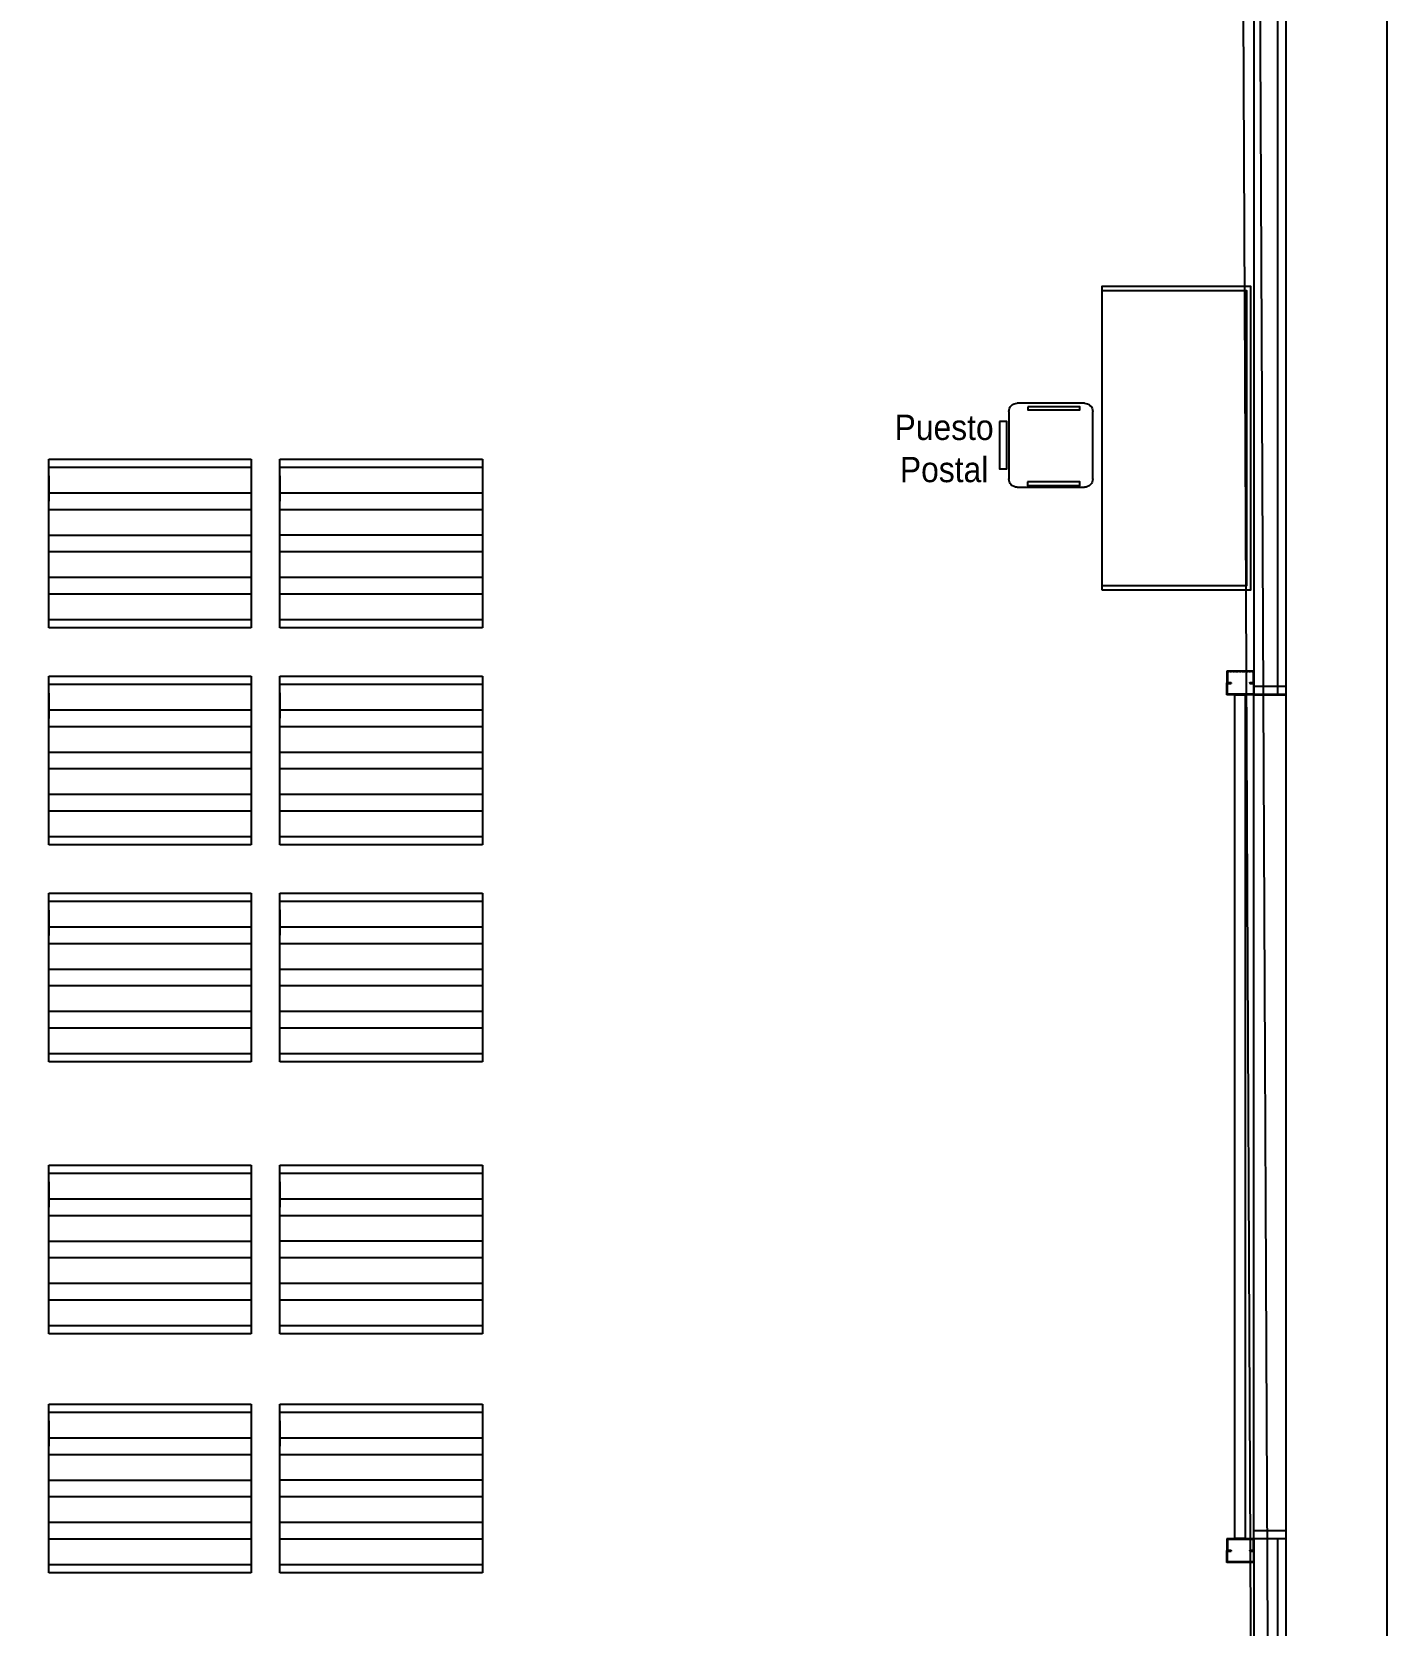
# Model space of a CAD drawing. Header units: millimetres. Extents: x 174.6 to 213.3, y 74.7 to 117.7.
# Drawn here: x 204.71 to 212.74, y 98.84 to 108.28 of the extents above; entities that cross this region are included whole.
import ezdxf

# ---------------------------------------------------------------- set-up
doc = ezdxf.new("R2010")
doc.units = ezdxf.units.MM
for name, color, linetype in [('CARPINTERIA', 4, 'Continuous'), ('Inst Bandejas portacables', 30, 'Continuous'), ('Mobiliario', 251, 'Continuous'), ('muebles', 9, 'Continuous'), ('Tabiques', 3, 'Continuous'), ('VISTA 01', 252, 'Continuous')]:
    doc.layers.add(name, color=color, linetype=linetype)
doc.styles.add('ARIAL', font='arial.ttf', dxfattribs={"width": 0.9})

# ---------------------------------------------------------------- blocks, each defined once
blk = doc.blocks.new('IRI-OCASA-Layout R 9$0$OCA_SILLA')
at = {"linetype": 'Continuous'}
for p, q in [((0.1049, 0.4983), (0.5023, 0.4983)), ((0.0549, 0.05), (0.0549, 0.4483)), ((0.5523, 0.4483), (0.5523, 0.05)), ((0.5023, 0), (0.1049, 0))]:
    blk.add_line(p, q, dxfattribs=at)
for points in [[(0.1654, 0.4663), (0.1654, 0.4876), (0.4749, 0.4876), (0.4749, 0.4663)], [(0, 0.1087), (0, 0.3889), (0.0427, 0.3889), (0.0427, 0.1087)], [(0.1681, 0.0207), (0.1681, 0.0394), (0.4749, 0.0394), (0.4749, 0.0207)]]:
    blk.add_lwpolyline(points, close=True, dxfattribs=at)
for centre, start, end in [((0.1049, 0.4483), 90, 180), ((0.5023, 0.4483), 0, 90), ((0.1049, 0.05), 180, 270), ((0.5023, 0.05), 270, 0)]:
    blk.add_arc(centre, 0.05, start, end, dxfattribs=at)
blk = doc.blocks.new('mesa_trabajo_1.80x.83')
blk.add_lwpolyline([(0, 0.88), (-1.8, 0.88), (-1.8, 0), (0, 0)], close=True)
blk.add_lwpolyline([(-1.775, 0.88), (-1.775, 0.025), (-0.025, 0.025), (-0.025, 0.88)])

msp = doc.modelspace()

# ---------------------------------------------------------------- linework, layer by layer
at = {"layer": 'CARPINTERIA', "linetype": 'Continuous'}
for p, q in [((211.788478, 104.488368), (211.793764, 104.493653)), ((211.788478, 104.490136), (211.791996, 104.493653)), ((211.788478, 104.491903), (211.790228, 104.493653)), ((211.788478, 104.493653), (211.788478, 104.423653)), ((211.948478, 104.493653), (211.788478, 104.493653)), ((211.788478, 104.4866), (211.791678, 104.4898)), ((211.788478, 104.484832), (211.791678, 104.488032)), ((211.788478, 104.483065), (211.791678, 104.486265)), ((211.788478, 104.481297), (211.791678, 104.484497)), ((211.788478, 104.479529), (211.791678, 104.482729)), ((211.788478, 104.477761), (211.791678, 104.480961)), ((211.788478, 104.475994), (211.791678, 104.479194)), ((211.788478, 104.474226), (211.791678, 104.477426)), ((211.788478, 104.472458), (211.791678, 104.475658)), ((211.788478, 104.47069), (211.791678, 104.47389)), ((211.788478, 104.468922), (211.791678, 104.472122)), ((211.788478, 104.467155), (211.791678, 104.470355)), ((211.788478, 104.465387), (211.791678, 104.468587)), ((211.788478, 104.463619), (211.791678, 104.466819)), ((211.788478, 104.461851), (211.791678, 104.465051)), ((211.788478, 104.460084), (211.791678, 104.463284)), ((211.788478, 104.458316), (211.791678, 104.461516)), ((211.788478, 104.456548), (211.791678, 104.459748)), ((211.788478, 104.45478), (211.791678, 104.45798)), ((211.788478, 104.453013), (211.791678, 104.456213)), ((211.788478, 104.451245), (211.791678, 104.454445)), ((211.788478, 104.449477), (211.791678, 104.452677)), ((211.788478, 104.447709), (211.791678, 104.450909)), ((211.788478, 104.445942), (211.791678, 104.449142)), ((211.788478, 104.444174), (211.791678, 104.447374)), ((211.788478, 104.442406), (211.791678, 104.445606)), ((211.788478, 104.440638), (211.791678, 104.443838)), ((211.788478, 104.43887), (211.791678, 104.44207)), ((211.788478, 104.437103), (211.791678, 104.440303)), ((211.788478, 104.435335), (211.791678, 104.438535)), ((211.788478, 104.433567), (211.791678, 104.436767)), ((211.788478, 104.431799), (211.791678, 104.434999)), ((211.788478, 104.430032), (211.791678, 104.433232)), ((211.788478, 104.428264), (211.791678, 104.431464)), ((211.788478, 104.426496), (211.791678, 104.429696)), ((211.788478, 104.424728), (211.791678, 104.427928)), ((211.788478, 104.423653), (211.813478, 104.423653)), ((211.788478, 104.423653), (211.813478, 104.423653)), ((211.788478, 104.353653), (211.788478, 104.423653)), ((211.789171, 104.423653), (211.792371, 104.426853)), ((211.789171, 104.423653), (211.792371, 104.420453)), ((211.790939, 104.423653), (211.794139, 104.426853)), ((211.790939, 104.423653), (211.794139, 104.420453)), ((211.791678, 104.490453), (211.791678, 104.426853)), ((211.945278, 104.490453), (211.791678, 104.490453)), ((211.791678, 104.426853), (211.813478, 104.426853)), ((211.792332, 104.490453), (211.795532, 104.493653)), ((211.792707, 104.423653), (211.795907, 104.426853)), ((211.792707, 104.423653), (211.795907, 104.420453)), ((211.7941, 104.490453), (211.7973, 104.493653)), ((211.794475, 104.423653), (211.797675, 104.426853)), ((211.794475, 104.423653), (211.797675, 104.420453)), ((211.795867, 104.490453), (211.799067, 104.493653)), ((211.796242, 104.423653), (211.799442, 104.426853)), ((211.796242, 104.423653), (211.799442, 104.420453)), ((211.797635, 104.490453), (211.800835, 104.493653)), ((211.79801, 104.423653), (211.80121, 104.426853)), ((211.79801, 104.423653), (211.80121, 104.420453)), ((211.799403, 104.490453), (211.802603, 104.493653)), ((211.799778, 104.423653), (211.802978, 104.426853)), ((211.799778, 104.423653), (211.802978, 104.420453)), ((211.801171, 104.490453), (211.804371, 104.493653)), ((211.801546, 104.423653), (211.804746, 104.426853)), ((211.801546, 104.423653), (211.804746, 104.420453)), ((211.802938, 104.490453), (211.806138, 104.493653)), ((211.803314, 104.423653), (211.806514, 104.426853)), ((211.803314, 104.423653), (211.806514, 104.420453)), ((211.804706, 104.490453), (211.807906, 104.493653)), ((211.805081, 104.423653), (211.808281, 104.426853)), ((211.805081, 104.423653), (211.808281, 104.420453)), ((211.806474, 104.490453), (211.809674, 104.493653)), ((211.806849, 104.423653), (211.810049, 104.426853)), ((211.806849, 104.423653), (211.810049, 104.420453)), ((211.808242, 104.490453), (211.811442, 104.493653)), ((211.808617, 104.423653), (211.811817, 104.426853)), ((211.808617, 104.423653), (211.811817, 104.420453)), ((211.810009, 104.490453), (211.813209, 104.493653)), ((211.810385, 104.423653), (211.813478, 104.426747)), ((211.810385, 104.423653), (211.813478, 104.42056)), ((211.811777, 104.490453), (211.814977, 104.493653)), ((211.812152, 104.423653), (211.813478, 104.42498)), ((211.812152, 104.423653), (211.813478, 104.422327)), ((211.813478, 104.423653), (211.813478, 104.426853)), ((211.813478, 104.423653), (211.813478, 104.420453)), ((211.813545, 104.490453), (211.816745, 104.493653)), ((211.815313, 104.490453), (211.818513, 104.493653)), ((211.817081, 104.490453), (211.820281, 104.493653)), ((211.818848, 104.490453), (211.822048, 104.493653)), ((211.820616, 104.490453), (211.823816, 104.493653)), ((211.822384, 104.490453), (211.825584, 104.493653)), ((211.824152, 104.490453), (211.827352, 104.493653)), ((211.825919, 104.490453), (211.829119, 104.493653)), ((211.827687, 104.490453), (211.830887, 104.493653)), ((211.829455, 104.490453), (211.832655, 104.493653)), ((211.831223, 104.490453), (211.834423, 104.493653)), ((211.83299, 104.490453), (211.83619, 104.493653)), ((211.834758, 104.490453), (211.837958, 104.493653)), ((211.836526, 104.490453), (211.839726, 104.493653)), ((211.838294, 104.490453), (211.841494, 104.493653)), ((211.840061, 104.490453), (211.843261, 104.493653)), ((211.841829, 104.490453), (211.845029, 104.493653)), ((211.843597, 104.490453), (211.846797, 104.493653)), ((211.845365, 104.490453), (211.848565, 104.493653)), ((211.852436, 104.490453), (211.845636, 104.493653)), ((211.845971, 104.490453), (211.849171, 104.493653)), ((211.847133, 104.490453), (211.850333, 104.493653)), ((211.854204, 104.490453), (211.847404, 104.493653)), ((211.847739, 104.490453), (211.850939, 104.493653)), ((211.8489, 104.490453), (211.8521, 104.493653)), ((211.849507, 104.490453), (211.852707, 104.493653)), ((211.850668, 104.490453), (211.853868, 104.493653)), ((211.851275, 104.490453), (211.854475, 104.493653)), ((211.853042, 104.490453), (211.856242, 104.493653)), ((211.85481, 104.490453), (211.85801, 104.493653)), ((211.856578, 104.490453), (211.859778, 104.493653)), ((211.858346, 104.490453), (211.861546, 104.493653)), ((211.860114, 104.490453), (211.863314, 104.493653)), ((211.861881, 104.490453), (211.865081, 104.493653)), ((211.863649, 104.490453), (211.866849, 104.493653)), ((211.865417, 104.490453), (211.868617, 104.493653)), ((211.867185, 104.490453), (211.870385, 104.493653)), ((211.868952, 104.490453), (211.872152, 104.493653)), ((211.87072, 104.490453), (211.87392, 104.493653)), ((211.872488, 104.490453), (211.875688, 104.493653)), ((211.874256, 104.490453), (211.877456, 104.493653)), ((211.876023, 104.490453), (211.879223, 104.493653)), ((211.877791, 104.490453), (211.880991, 104.493653)), ((211.879559, 104.490453), (211.882759, 104.493653)), ((211.88663, 104.490453), (211.87983, 104.493653)), ((211.880166, 104.490453), (211.883366, 104.493653)), ((211.881327, 104.490453), (211.884527, 104.493653)), ((211.888398, 104.490453), (211.881598, 104.493653)), ((211.881933, 104.490453), (211.885133, 104.493653)), ((211.883094, 104.490453), (211.886294, 104.493653)), ((211.883701, 104.490453), (211.886901, 104.493653)), ((211.884862, 104.490453), (211.888062, 104.493653)), ((211.885469, 104.490453), (211.888669, 104.493653)), ((211.887237, 104.490453), (211.890437, 104.493653)), ((211.889004, 104.490453), (211.892204, 104.493653)), ((211.890772, 104.490453), (211.893972, 104.493653)), ((211.89254, 104.490453), (211.89574, 104.493653)), ((211.894308, 104.490453), (211.897508, 104.493653)), ((211.896075, 104.490453), (211.899275, 104.493653)), ((211.897843, 104.490453), (211.901043, 104.493653)), ((211.899611, 104.490453), (211.902811, 104.493653)), ((211.901379, 104.490453), (211.904579, 104.493653)), ((211.903147, 104.490453), (211.906347, 104.493653)), ((211.904914, 104.490453), (211.908114, 104.493653)), ((211.906682, 104.490453), (211.909882, 104.493653)), ((211.90845, 104.490453), (211.91165, 104.493653)), ((211.910218, 104.490453), (211.913418, 104.493653)), ((211.911985, 104.490453), (211.915185, 104.493653)), ((211.913753, 104.490453), (211.916953, 104.493653)), ((211.915521, 104.490453), (211.918721, 104.493653)), ((211.917289, 104.490453), (211.920489, 104.493653)), ((211.919056, 104.490453), (211.922256, 104.493653)), ((211.920824, 104.490453), (211.924024, 104.493653)), ((211.922592, 104.490453), (211.925792, 104.493653)), ((211.923478, 104.424165), (211.926167, 104.426853)), ((211.923478, 104.425933), (211.924399, 104.426853)), ((211.923478, 104.426853), (211.945278, 104.426853)), ((211.923478, 104.423653), (211.923478, 104.426853)), ((211.923478, 104.423653), (211.948478, 104.423653)), ((211.923478, 104.423653), (211.948478, 104.423653)), ((211.923478, 104.423653), (211.923478, 104.420453)), ((211.923478, 104.423142), (211.926167, 104.420453)), ((211.92436, 104.490453), (211.92756, 104.493653)), ((211.924735, 104.423653), (211.927935, 104.426853)), ((211.924735, 104.423653), (211.927935, 104.420453)), ((211.926127, 104.490453), (211.929327, 104.493653)), ((211.926503, 104.423653), (211.929703, 104.426853)), ((211.926503, 104.423653), (211.929703, 104.420453)), ((211.927895, 104.490453), (211.931095, 104.493653)), ((211.92827, 104.423653), (211.93147, 104.426853)), ((211.92827, 104.423653), (211.93147, 104.420453)), ((211.929663, 104.490453), (211.932863, 104.493653)), ((211.930038, 104.423653), (211.933238, 104.426853)), ((211.930038, 104.423653), (211.933238, 104.420453)), ((211.931431, 104.490453), (211.934631, 104.493653)), ((211.931806, 104.423653), (211.935006, 104.426853)), ((211.931806, 104.423653), (211.935006, 104.420453)), ((211.933199, 104.490453), (211.936399, 104.493653)), ((211.933574, 104.423653), (211.936774, 104.426853)), ((211.933574, 104.423653), (211.936774, 104.420453)), ((211.934966, 104.490453), (211.938166, 104.493653)), ((211.935341, 104.423653), (211.938541, 104.426853)), ((211.935341, 104.423653), (211.938541, 104.420453)), ((211.936734, 104.490453), (211.939934, 104.493653)), ((211.937109, 104.423653), (211.940309, 104.426853)), ((211.937109, 104.423653), (211.940309, 104.420453)), ((211.938502, 104.490453), (211.941702, 104.493653)), ((211.938877, 104.423653), (211.942077, 104.426853)), ((211.938877, 104.423653), (211.942077, 104.420453)), ((211.94027, 104.490453), (211.94347, 104.493653)), ((211.940645, 104.423653), (211.943845, 104.426853)), ((211.940645, 104.423653), (211.943845, 104.420453)), ((211.942037, 104.490453), (211.945237, 104.493653)), ((211.942413, 104.423653), (211.948478, 104.429719)), ((211.942413, 104.423653), (211.948478, 104.417588)), ((211.943805, 104.490453), (211.947005, 104.493653)), ((211.94418, 104.423653), (211.948478, 104.427952)), ((211.94418, 104.423653), (211.948478, 104.419355)), ((211.945278, 104.490159), (211.948478, 104.493359)), ((211.945278, 104.488391), (211.948478, 104.491591)), ((211.945278, 104.426853), (211.945278, 104.490453)), ((211.945278, 104.486623), (211.948478, 104.489823)), ((211.945278, 104.484856), (211.948478, 104.488056)), ((211.945278, 104.483088), (211.948478, 104.486288)), ((211.945278, 104.48132), (211.948478, 104.48452)), ((211.945278, 104.479552), (211.948478, 104.482752)), ((211.945278, 104.477785), (211.948478, 104.480985)), ((211.945278, 104.476017), (211.948478, 104.479217)), ((211.945278, 104.474249), (211.948478, 104.477449)), ((211.945278, 104.472481), (211.948478, 104.475681)), ((211.945278, 104.470714), (211.948478, 104.473914)), ((211.945278, 104.468946), (211.948478, 104.472146)), ((211.945278, 104.467178), (211.948478, 104.470378)), ((211.945278, 104.46541), (211.948478, 104.46861)), ((211.945278, 104.463643), (211.948478, 104.466843)), ((211.945278, 104.461875), (211.948478, 104.465075)), ((211.945278, 104.460107), (211.948478, 104.463307)), ((211.945278, 104.458339), (211.948478, 104.461539)), ((211.945278, 104.456571), (211.948478, 104.459771)), ((211.945278, 104.454804), (211.948478, 104.458004)), ((211.945278, 104.453036), (211.948478, 104.456236)), ((211.945278, 104.451268), (211.948478, 104.454468)), ((211.945278, 104.4495), (211.948478, 104.4527)), ((211.945278, 104.447733), (211.948478, 104.450933)), ((211.945278, 104.445965), (211.948478, 104.449165)), ((211.945278, 104.444197), (211.948478, 104.447397)), ((211.945278, 104.442429), (211.948478, 104.445629)), ((211.945278, 104.440662), (211.948478, 104.443862)), ((211.945278, 104.438894), (211.948478, 104.442094)), ((211.945278, 104.437126), (211.948478, 104.440326)), ((211.945278, 104.435358), (211.948478, 104.438558)), ((211.945278, 104.43359), (211.948478, 104.43679)), ((211.945278, 104.431823), (211.948478, 104.435023)), ((211.945278, 104.430055), (211.948478, 104.433255)), ((211.945278, 104.428287), (211.948478, 104.431487)), ((211.945948, 104.423653), (211.948478, 104.426184)), ((211.945948, 104.423653), (211.948478, 104.421123)), ((211.947716, 104.423653), (211.948478, 104.424416)), ((211.947716, 104.423653), (211.948478, 104.422891)), ((211.948478, 104.423653), (211.948478, 104.493653)), ((211.948478, 104.423653), (211.948478, 104.353653)), ((211.788478, 104.422579), (211.791678, 104.419379)), ((211.788478, 104.420811), (211.791678, 104.417611)), ((211.788478, 104.419043), (211.791678, 104.415843)), ((211.788478, 104.417275), (211.791678, 104.414075)), ((211.788478, 104.415508), (211.791678, 104.412308)), ((211.788478, 104.41374), (211.791678, 104.41054)), ((211.788478, 104.411972), (211.791678, 104.408772)), ((211.788478, 104.410204), (211.791678, 104.407004)), ((211.788478, 104.408437), (211.791678, 104.405237)), ((211.788478, 104.406669), (211.791678, 104.403469)), ((211.788478, 104.404901), (211.791678, 104.401701)), ((211.788478, 104.403133), (211.791678, 104.399933)), ((211.788478, 104.401365), (211.791678, 104.398165)), ((211.788478, 104.399598), (211.791678, 104.396398)), ((211.788478, 104.39783), (211.791678, 104.39463)), ((211.788478, 104.396062), (211.791678, 104.392862)), ((211.788478, 104.394294), (211.791678, 104.391094)), ((211.788478, 104.392527), (211.791678, 104.389327)), ((211.788478, 104.390759), (211.791678, 104.387559)), ((211.788478, 104.388991), (211.791678, 104.385791)), ((211.788478, 104.387223), (211.791678, 104.384023)), ((211.788478, 104.385456), (211.791678, 104.382256)), ((211.788478, 104.383688), (211.791678, 104.380488)), ((211.788478, 104.38192), (211.791678, 104.37872)), ((211.788478, 104.380152), (211.791678, 104.376952)), ((211.788478, 104.378384), (211.791678, 104.375184)), ((211.788478, 104.376617), (211.791678, 104.373417)), ((211.788478, 104.374849), (211.791678, 104.371649)), ((211.788478, 104.373081), (211.791678, 104.369881)), ((211.788478, 104.371313), (211.791678, 104.368113)), ((211.788478, 104.369546), (211.791678, 104.366346)), ((211.788478, 104.367778), (211.791678, 104.364578)), ((211.788478, 104.36601), (211.791678, 104.36281)), ((211.788478, 104.364242), (211.791678, 104.361042)), ((211.788478, 104.362475), (211.791678, 104.359275)), ((211.788478, 104.360707), (211.791678, 104.357507)), ((211.788478, 104.358939), (211.793764, 104.353653)), ((211.788478, 104.357171), (211.791996, 104.353653)), ((211.788478, 104.355404), (211.790228, 104.353653)), ((211.948478, 104.353653), (211.788478, 104.353653)), ((211.791678, 104.420453), (211.813478, 104.420453)), ((211.791678, 104.356853), (211.791678, 104.420453)), ((211.945278, 104.356853), (211.791678, 104.356853)), ((211.792332, 104.356853), (211.795532, 104.353653)), ((211.7941, 104.356853), (211.7973, 104.353653)), ((211.795867, 104.356853), (211.799067, 104.353653)), ((211.797635, 104.356853), (211.800835, 104.353653)), ((211.799403, 104.356853), (211.802603, 104.353653)), ((211.801171, 104.356853), (211.804371, 104.353653)), ((211.802938, 104.356853), (211.806138, 104.353653)), ((211.804706, 104.356853), (211.807906, 104.353653)), ((211.806474, 104.356853), (211.809674, 104.353653)), ((211.808242, 104.356853), (211.811442, 104.353653)), ((211.810009, 104.356853), (211.813209, 104.353653)), ((211.811777, 104.356853), (211.814977, 104.353653)), ((211.813545, 104.356853), (211.816745, 104.353653)), ((211.815313, 104.356853), (211.818513, 104.353653)), ((211.817081, 104.356853), (211.820281, 104.353653)), ((211.818848, 104.356853), (211.822048, 104.353653)), ((211.820616, 104.356853), (211.823816, 104.353653)), ((211.822384, 104.356853), (211.825584, 104.353653)), ((211.824152, 104.356853), (211.827352, 104.353653)), ((211.825919, 104.356853), (211.829119, 104.353653)), ((211.827687, 104.356853), (211.830887, 104.353653)), ((211.829455, 104.356853), (211.832655, 104.353653)), ((211.831223, 104.356853), (211.834423, 104.353653)), ((211.83299, 104.356853), (211.83619, 104.353653)), ((211.834758, 104.356853), (211.837958, 104.353653)), ((211.836526, 104.356853), (211.839726, 104.353653)), ((211.838294, 104.356853), (211.841494, 104.353653)), ((211.840061, 104.356853), (211.843261, 104.353653)), ((211.841829, 104.356853), (211.845029, 104.353653)), ((211.843597, 104.356853), (211.846797, 104.353653)), ((211.845365, 104.356853), (211.848565, 104.353653)), ((211.852436, 104.356853), (211.845636, 104.353653)), ((211.845971, 104.356853), (211.849171, 104.353653)), ((211.847133, 104.356853), (211.850333, 104.353653)), ((211.854204, 104.356853), (211.847404, 104.353653)), ((211.847739, 104.356853), (211.850939, 104.353653)), ((211.8489, 104.356853), (211.8521, 104.353653)), ((211.849507, 104.356853), (211.852707, 104.353653)), ((211.850668, 104.356853), (211.853868, 104.353653)), ((211.851275, 104.356853), (211.854475, 104.353653)), ((211.853042, 104.356853), (211.856242, 104.353653)), ((211.85481, 104.356853), (211.85801, 104.353653)), ((211.856578, 104.356853), (211.859778, 104.353653)), ((211.858346, 104.356853), (211.861546, 104.353653)), ((211.860114, 104.356853), (211.863314, 104.353653)), ((211.861881, 104.356853), (211.865081, 104.353653)), ((211.863649, 104.356853), (211.866849, 104.353653)), ((211.865417, 104.356853), (211.868617, 104.353653)), ((211.867185, 104.356853), (211.870385, 104.353653)), ((211.868952, 104.356853), (211.872152, 104.353653)), ((211.87072, 104.356853), (211.87392, 104.353653)), ((211.872488, 104.356853), (211.875688, 104.353653)), ((211.874256, 104.356853), (211.877456, 104.353653)), ((211.876023, 104.356853), (211.879223, 104.353653)), ((211.877791, 104.356853), (211.880991, 104.353653)), ((211.879559, 104.356853), (211.882759, 104.353653)), ((211.88663, 104.356853), (211.87983, 104.353653)), ((211.880166, 104.356853), (211.883366, 104.353653)), ((211.881327, 104.356853), (211.884527, 104.353653)), ((211.888398, 104.356853), (211.881598, 104.353653)), ((211.881933, 104.356853), (211.885133, 104.353653)), ((211.883094, 104.356853), (211.886294, 104.353653)), ((211.883701, 104.356853), (211.886901, 104.353653)), ((211.884862, 104.356853), (211.888062, 104.353653)), ((211.885469, 104.356853), (211.888669, 104.353653)), ((211.887237, 104.356853), (211.890437, 104.353653)), ((211.889004, 104.356853), (211.892204, 104.353653)), ((211.890772, 104.356853), (211.893972, 104.353653)), ((211.89254, 104.356853), (211.89574, 104.353653)), ((211.894308, 104.356853), (211.897508, 104.353653)), ((211.896075, 104.356853), (211.899275, 104.353653)), ((211.897843, 104.356853), (211.901043, 104.353653)), ((211.899611, 104.356853), (211.902811, 104.353653)), ((211.901379, 104.356853), (211.904579, 104.353653)), ((211.903147, 104.356853), (211.906347, 104.353653)), ((211.904914, 104.356853), (211.908114, 104.353653)), ((211.906682, 104.356853), (211.909882, 104.353653)), ((211.90845, 104.356853), (211.91165, 104.353653)), ((211.910218, 104.356853), (211.913418, 104.353653)), ((211.911985, 104.356853), (211.915185, 104.353653)), ((211.913753, 104.356853), (211.916953, 104.353653)), ((211.915521, 104.356853), (211.918721, 104.353653)), ((211.917289, 104.356853), (211.920489, 104.353653)), ((211.919056, 104.356853), (211.922256, 104.353653)), ((211.920824, 104.356853), (211.924024, 104.353653)), ((211.922592, 104.356853), (211.925792, 104.353653)), ((211.923478, 104.421374), (211.924399, 104.420453)), ((211.923478, 104.420453), (211.945278, 104.420453)), ((211.92436, 104.356853), (211.92756, 104.353653)), ((211.926127, 104.356853), (211.929327, 104.353653)), ((211.927895, 104.356853), (211.931095, 104.353653)), ((211.929663, 104.356853), (211.932863, 104.353653)), ((211.931431, 104.356853), (211.934631, 104.353653)), ((211.933199, 104.356853), (211.936399, 104.353653)), ((211.934966, 104.356853), (211.938166, 104.353653)), ((211.936734, 104.356853), (211.939934, 104.353653)), ((211.938502, 104.356853), (211.941702, 104.353653)), ((211.94027, 104.356853), (211.94347, 104.353653)), ((211.942037, 104.356853), (211.945237, 104.353653)), ((211.943805, 104.356853), (211.947005, 104.353653)), ((211.945278, 104.420453), (211.945278, 104.356853)), ((211.945278, 104.41902), (211.948478, 104.41582)), ((211.945278, 104.417252), (211.948478, 104.414052)), ((211.945278, 104.415484), (211.948478, 104.412284)), ((211.945278, 104.413717), (211.948478, 104.410517)), ((211.945278, 104.411949), (211.948478, 104.408749)), ((211.945278, 104.410181), (211.948478, 104.406981)), ((211.945278, 104.408413), (211.948478, 104.405213)), ((211.945278, 104.406645), (211.948478, 104.403445)), ((211.945278, 104.404878), (211.948478, 104.401678)), ((211.945278, 104.40311), (211.948478, 104.39991)), ((211.945278, 104.401342), (211.948478, 104.398142)), ((211.945278, 104.399574), (211.948478, 104.396374)), ((211.945278, 104.397807), (211.948478, 104.394607)), ((211.945278, 104.396039), (211.948478, 104.392839)), ((211.945278, 104.394271), (211.948478, 104.391071)), ((211.945278, 104.392503), (211.948478, 104.389303)), ((211.945278, 104.390736), (211.948478, 104.387536)), ((211.945278, 104.388968), (211.948478, 104.385768)), ((211.945278, 104.3872), (211.948478, 104.384)), ((211.945278, 104.385432), (211.948478, 104.382232)), ((211.945278, 104.383664), (211.948478, 104.380464)), ((211.945278, 104.381897), (211.948478, 104.378697)), ((211.945278, 104.380129), (211.948478, 104.376929)), ((211.945278, 104.378361), (211.948478, 104.375161)), ((211.945278, 104.376593), (211.948478, 104.373393)), ((211.945278, 104.374826), (211.948478, 104.371626)), ((211.945278, 104.373058), (211.948478, 104.369858)), ((211.945278, 104.37129), (211.948478, 104.36809)), ((211.945278, 104.369522), (211.948478, 104.366322)), ((211.945278, 104.367755), (211.948478, 104.364555)), ((211.945278, 104.365987), (211.948478, 104.362787)), ((211.945278, 104.364219), (211.948478, 104.361019)), ((211.945278, 104.362451), (211.948478, 104.359251)), ((211.945278, 104.360684), (211.948478, 104.357484)), ((211.945278, 104.358916), (211.948478, 104.355716)), ((211.945278, 104.357148), (211.948478, 104.353948)), ((211.788478, 99.346304), (211.793764, 99.351589)), ((211.788478, 99.348071), (211.791996, 99.351589)), ((211.788478, 99.349839), (211.790228, 99.351589)), ((211.788478, 99.351589), (211.788478, 99.281589)), ((211.948478, 99.351589), (211.788478, 99.351589)), ((211.788478, 99.344536), (211.791678, 99.347736)), ((211.788478, 99.342768), (211.791678, 99.345968)), ((211.788478, 99.341), (211.791678, 99.3442)), ((211.788478, 99.339232), (211.791678, 99.342432)), ((211.788478, 99.337465), (211.791678, 99.340665)), ((211.788478, 99.335697), (211.791678, 99.338897)), ((211.788478, 99.333929), (211.791678, 99.337129)), ((211.788478, 99.332161), (211.791678, 99.335361)), ((211.788478, 99.330394), (211.791678, 99.333594)), ((211.788478, 99.328626), (211.791678, 99.331826)), ((211.788478, 99.326858), (211.791678, 99.330058)), ((211.788478, 99.32509), (211.791678, 99.32829)), ((211.788478, 99.323323), (211.791678, 99.326523)), ((211.788478, 99.321555), (211.791678, 99.324755)), ((211.791678, 99.348389), (211.791678, 99.284789)), ((211.945278, 99.348389), (211.791678, 99.348389)), ((211.792332, 99.348389), (211.795532, 99.351589)), ((211.7941, 99.348389), (211.7973, 99.351589)), ((211.795867, 99.348389), (211.799067, 99.351589)), ((211.797635, 99.348389), (211.800835, 99.351589)), ((211.799403, 99.348389), (211.802603, 99.351589)), ((211.801171, 99.348389), (211.804371, 99.351589)), ((211.802938, 99.348389), (211.806138, 99.351589)), ((211.804706, 99.348389), (211.807906, 99.351589)), ((211.806474, 99.348389), (211.809674, 99.351589)), ((211.808242, 99.348389), (211.811442, 99.351589)), ((211.810009, 99.348389), (211.813209, 99.351589)), ((211.811777, 99.348389), (211.814977, 99.351589)), ((211.813545, 99.348389), (211.816745, 99.351589)), ((211.815313, 99.348389), (211.818513, 99.351589)), ((211.817081, 99.348389), (211.820281, 99.351589)), ((211.818848, 99.348389), (211.822048, 99.351589)), ((211.820616, 99.348389), (211.823816, 99.351589)), ((211.822384, 99.348389), (211.825584, 99.351589)), ((211.824152, 99.348389), (211.827352, 99.351589)), ((211.825919, 99.348389), (211.829119, 99.351589)), ((211.827687, 99.348389), (211.830887, 99.351589)), ((211.829455, 99.348389), (211.832655, 99.351589)), ((211.831223, 99.348389), (211.834423, 99.351589)), ((211.83299, 99.348389), (211.83619, 99.351589)), ((211.834758, 99.348389), (211.837958, 99.351589)), ((211.836526, 99.348389), (211.839726, 99.351589)), ((211.838294, 99.348389), (211.841494, 99.351589)), ((211.840061, 99.348389), (211.843261, 99.351589)), ((211.841829, 99.348389), (211.845029, 99.351589)), ((211.843597, 99.348389), (211.846797, 99.351589)), ((211.845365, 99.348389), (211.848565, 99.351589)), ((211.852436, 99.348389), (211.845636, 99.351589)), ((211.845971, 99.348389), (211.849171, 99.351589)), ((211.847133, 99.348389), (211.850333, 99.351589)), ((211.854204, 99.348389), (211.847404, 99.351589)), ((211.847739, 99.348389), (211.850939, 99.351589)), ((211.8489, 99.348389), (211.8521, 99.351589)), ((211.849507, 99.348389), (211.852707, 99.351589)), ((211.850668, 99.348389), (211.853868, 99.351589)), ((211.851275, 99.348389), (211.854475, 99.351589)), ((211.853042, 99.348389), (211.856242, 99.351589)), ((211.85481, 99.348389), (211.85801, 99.351589)), ((211.856578, 99.348389), (211.859778, 99.351589)), ((211.858346, 99.348389), (211.861546, 99.351589)), ((211.860114, 99.348389), (211.863314, 99.351589)), ((211.861881, 99.348389), (211.865081, 99.351589)), ((211.863649, 99.348389), (211.866849, 99.351589)), ((211.865417, 99.348389), (211.868617, 99.351589)), ((211.867185, 99.348389), (211.870385, 99.351589)), ((211.868952, 99.348389), (211.872152, 99.351589)), ((211.87072, 99.348389), (211.87392, 99.351589)), ((211.872488, 99.348389), (211.875688, 99.351589)), ((211.874256, 99.348389), (211.877456, 99.351589)), ((211.876023, 99.348389), (211.879223, 99.351589)), ((211.877791, 99.348389), (211.880991, 99.351589)), ((211.879559, 99.348389), (211.882759, 99.351589)), ((211.88663, 99.348389), (211.87983, 99.351589)), ((211.880166, 99.348389), (211.883366, 99.351589)), ((211.881327, 99.348389), (211.884527, 99.351589)), ((211.888398, 99.348389), (211.881598, 99.351589)), ((211.881933, 99.348389), (211.885133, 99.351589)), ((211.883094, 99.348389), (211.886294, 99.351589)), ((211.883701, 99.348389), (211.886901, 99.351589)), ((211.884862, 99.348389), (211.888062, 99.351589)), ((211.885469, 99.348389), (211.888669, 99.351589)), ((211.887237, 99.348389), (211.890437, 99.351589)), ((211.889004, 99.348389), (211.892204, 99.351589)), ((211.890772, 99.348389), (211.893972, 99.351589)), ((211.89254, 99.348389), (211.89574, 99.351589)), ((211.894308, 99.348389), (211.897508, 99.351589)), ((211.896075, 99.348389), (211.899275, 99.351589)), ((211.897843, 99.348389), (211.901043, 99.351589)), ((211.899611, 99.348389), (211.902811, 99.351589)), ((211.901379, 99.348389), (211.904579, 99.351589)), ((211.903147, 99.348389), (211.906347, 99.351589)), ((211.904914, 99.348389), (211.908114, 99.351589)), ((211.906682, 99.348389), (211.909882, 99.351589)), ((211.90845, 99.348389), (211.91165, 99.351589)), ((211.910218, 99.348389), (211.913418, 99.351589)), ((211.911985, 99.348389), (211.915185, 99.351589)), ((211.913753, 99.348389), (211.916953, 99.351589)), ((211.915521, 99.348389), (211.918721, 99.351589)), ((211.917289, 99.348389), (211.920489, 99.351589)), ((211.919056, 99.348389), (211.922256, 99.351589)), ((211.920824, 99.348389), (211.924024, 99.351589)), ((211.922592, 99.348389), (211.925792, 99.351589)), ((211.92436, 99.348389), (211.92756, 99.351589)), ((211.926127, 99.348389), (211.929327, 99.351589)), ((211.927895, 99.348389), (211.931095, 99.351589)), ((211.929663, 99.348389), (211.932863, 99.351589)), ((211.931431, 99.348389), (211.934631, 99.351589)), ((211.933199, 99.348389), (211.936399, 99.351589)), ((211.934966, 99.348389), (211.938166, 99.351589)), ((211.936734, 99.348389), (211.939934, 99.351589)), ((211.938502, 99.348389), (211.941702, 99.351589)), ((211.94027, 99.348389), (211.94347, 99.351589)), ((211.942037, 99.348389), (211.945237, 99.351589)), ((211.943805, 99.348389), (211.947005, 99.351589)), ((211.945278, 99.348095), (211.948478, 99.351295)), ((211.945278, 99.346327), (211.948478, 99.349527)), ((211.945278, 99.284789), (211.945278, 99.348389)), ((211.945278, 99.344559), (211.948478, 99.347759)), ((211.945278, 99.342791), (211.948478, 99.345991)), ((211.945278, 99.341024), (211.948478, 99.344224)), ((211.945278, 99.339256), (211.948478, 99.342456)), ((211.945278, 99.337488), (211.948478, 99.340688)), ((211.945278, 99.33572), (211.948478, 99.33892)), ((211.945278, 99.333952), (211.948478, 99.337152)), ((211.945278, 99.332185), (211.948478, 99.335385)), ((211.945278, 99.330417), (211.948478, 99.333617)), ((211.945278, 99.328649), (211.948478, 99.331849)), ((211.945278, 99.326881), (211.948478, 99.330081)), ((211.945278, 99.325114), (211.948478, 99.328314)), ((211.945278, 99.323346), (211.948478, 99.326546)), ((211.945278, 99.321578), (211.948478, 99.324778)), ((211.948478, 99.281589), (211.948478, 99.351589)), ((211.788478, 99.319787), (211.791678, 99.322987)), ((211.788478, 99.318019), (211.791678, 99.321219)), ((211.788478, 99.316251), (211.791678, 99.319451)), ((211.788478, 99.314484), (211.791678, 99.317684)), ((211.788478, 99.312716), (211.791678, 99.315916)), ((211.788478, 99.310948), (211.791678, 99.314148)), ((211.788478, 99.30918), (211.791678, 99.31238)), ((211.788478, 99.307413), (211.791678, 99.310613)), ((211.788478, 99.305645), (211.791678, 99.308845)), ((211.788478, 99.303877), (211.791678, 99.307077)), ((211.788478, 99.302109), (211.791678, 99.305309)), ((211.788478, 99.300342), (211.791678, 99.303542)), ((211.788478, 99.298574), (211.791678, 99.301774)), ((211.788478, 99.296806), (211.791678, 99.300006)), ((211.788478, 99.295038), (211.791678, 99.298238)), ((211.788478, 99.293271), (211.791678, 99.296471)), ((211.788478, 99.291503), (211.791678, 99.294703)), ((211.788478, 99.289735), (211.791678, 99.292935)), ((211.788478, 99.287967), (211.791678, 99.291167)), ((211.788478, 99.286199), (211.791678, 99.289399)), ((211.788478, 99.284432), (211.791678, 99.287632)), ((211.788478, 99.282664), (211.791678, 99.285864)), ((211.788478, 99.281589), (211.813478, 99.281589)), ((211.788478, 99.281589), (211.813478, 99.281589)), ((211.788478, 99.211589), (211.788478, 99.281589)), ((211.788478, 99.280514), (211.791678, 99.277314)), ((211.788478, 99.278746), (211.791678, 99.275546)), ((211.788478, 99.276979), (211.791678, 99.273779)), ((211.788478, 99.275211), (211.791678, 99.272011)), ((211.788478, 99.273443), (211.791678, 99.270243)), ((211.788478, 99.271675), (211.791678, 99.268475)), ((211.788478, 99.269908), (211.791678, 99.266708)), ((211.788478, 99.26814), (211.791678, 99.26494)), ((211.788478, 99.266372), (211.791678, 99.263172)), ((211.788478, 99.264604), (211.791678, 99.261404)), ((211.788478, 99.262837), (211.791678, 99.259637)), ((211.788478, 99.261069), (211.791678, 99.257869)), ((211.788478, 99.259301), (211.791678, 99.256101)), ((211.788478, 99.257533), (211.791678, 99.254333)), ((211.788478, 99.255765), (211.791678, 99.252565)), ((211.788478, 99.253998), (211.791678, 99.250798)), ((211.788478, 99.25223), (211.791678, 99.24903)), ((211.788478, 99.250462), (211.791678, 99.247262)), ((211.788478, 99.248694), (211.791678, 99.245494)), ((211.788478, 99.246927), (211.791678, 99.243727)), ((211.788478, 99.245159), (211.791678, 99.241959)), ((211.788478, 99.243391), (211.791678, 99.240191)), ((211.788478, 99.241623), (211.791678, 99.238423)), ((211.788478, 99.239856), (211.791678, 99.236656)), ((211.788478, 99.238088), (211.791678, 99.234888)), ((211.788478, 99.23632), (211.791678, 99.23312)), ((211.788478, 99.234552), (211.791678, 99.231352)), ((211.788478, 99.232785), (211.791678, 99.229585)), ((211.788478, 99.231017), (211.791678, 99.227817)), ((211.789171, 99.281589), (211.792371, 99.284789)), ((211.789171, 99.281589), (211.792371, 99.278389)), ((211.790939, 99.281589), (211.794139, 99.284789)), ((211.790939, 99.281589), (211.794139, 99.278389)), ((211.791678, 99.284789), (211.813478, 99.284789)), ((211.791678, 99.278389), (211.813478, 99.278389)), ((211.791678, 99.214789), (211.791678, 99.278389)), ((211.792707, 99.281589), (211.795907, 99.284789)), ((211.792707, 99.281589), (211.795907, 99.278389)), ((211.794475, 99.281589), (211.797675, 99.284789)), ((211.794475, 99.281589), (211.797675, 99.278389)), ((211.796242, 99.281589), (211.799442, 99.284789)), ((211.796242, 99.281589), (211.799442, 99.278389)), ((211.79801, 99.281589), (211.80121, 99.284789)), ((211.79801, 99.281589), (211.80121, 99.278389)), ((211.799778, 99.281589), (211.802978, 99.284789)), ((211.799778, 99.281589), (211.802978, 99.278389)), ((211.801546, 99.281589), (211.804746, 99.284789)), ((211.801546, 99.281589), (211.804746, 99.278389)), ((211.803314, 99.281589), (211.806514, 99.284789)), ((211.803314, 99.281589), (211.806514, 99.278389)), ((211.805081, 99.281589), (211.808281, 99.284789)), ((211.805081, 99.281589), (211.808281, 99.278389)), ((211.806849, 99.281589), (211.810049, 99.284789)), ((211.806849, 99.281589), (211.810049, 99.278389)), ((211.808617, 99.281589), (211.811817, 99.284789)), ((211.808617, 99.281589), (211.811817, 99.278389)), ((211.810385, 99.281589), (211.813478, 99.284683)), ((211.810385, 99.281589), (211.813478, 99.278495)), ((211.812152, 99.281589), (211.813478, 99.282915)), ((211.812152, 99.281589), (211.813478, 99.280263)), ((211.813478, 99.281589), (211.813478, 99.284789)), ((211.813478, 99.281589), (211.813478, 99.278389)), ((211.923478, 99.2821), (211.926167, 99.284789)), ((211.923478, 99.283868), (211.924399, 99.284789)), ((211.923478, 99.284789), (211.945278, 99.284789)), ((211.923478, 99.281589), (211.923478, 99.284789)), ((211.923478, 99.281589), (211.948478, 99.281589)), ((211.923478, 99.281589), (211.948478, 99.281589)), ((211.923478, 99.281589), (211.923478, 99.278389)), ((211.923478, 99.281078), (211.926167, 99.278389)), ((211.923478, 99.27931), (211.924399, 99.278389)), ((211.923478, 99.278389), (211.945278, 99.278389)), ((211.924735, 99.281589), (211.927935, 99.284789)), ((211.924735, 99.281589), (211.927935, 99.278389)), ((211.926503, 99.281589), (211.929703, 99.284789)), ((211.926503, 99.281589), (211.929703, 99.278389)), ((211.92827, 99.281589), (211.93147, 99.284789)), ((211.92827, 99.281589), (211.93147, 99.278389)), ((211.930038, 99.281589), (211.933238, 99.284789)), ((211.930038, 99.281589), (211.933238, 99.278389)), ((211.931806, 99.281589), (211.935006, 99.284789)), ((211.931806, 99.281589), (211.935006, 99.278389)), ((211.933574, 99.281589), (211.936774, 99.284789)), ((211.933574, 99.281589), (211.936774, 99.278389)), ((211.935341, 99.281589), (211.938541, 99.284789)), ((211.935341, 99.281589), (211.938541, 99.278389)), ((211.937109, 99.281589), (211.940309, 99.284789)), ((211.937109, 99.281589), (211.940309, 99.278389)), ((211.938877, 99.281589), (211.942077, 99.284789)), ((211.938877, 99.281589), (211.942077, 99.278389)), ((211.940645, 99.281589), (211.943845, 99.284789)), ((211.940645, 99.281589), (211.943845, 99.278389)), ((211.942413, 99.281589), (211.948478, 99.287655)), ((211.942413, 99.281589), (211.948478, 99.275523)), ((211.94418, 99.281589), (211.948478, 99.285887)), ((211.94418, 99.281589), (211.948478, 99.277291)), ((211.945278, 99.31981), (211.948478, 99.32301)), ((211.945278, 99.318043), (211.948478, 99.321243)), ((211.945278, 99.316275), (211.948478, 99.319475)), ((211.945278, 99.314507), (211.948478, 99.317707)), ((211.945278, 99.312739), (211.948478, 99.315939)), ((211.945278, 99.310971), (211.948478, 99.314171)), ((211.945278, 99.309204), (211.948478, 99.312404)), ((211.945278, 99.307436), (211.948478, 99.310636)), ((211.945278, 99.305668), (211.948478, 99.308868)), ((211.945278, 99.3039), (211.948478, 99.3071)), ((211.945278, 99.302133), (211.948478, 99.305333)), ((211.945278, 99.300365), (211.948478, 99.303565)), ((211.945278, 99.298597), (211.948478, 99.301797)), ((211.945278, 99.296829), (211.948478, 99.300029)), ((211.945278, 99.295062), (211.948478, 99.298262)), ((211.945278, 99.293294), (211.948478, 99.296494)), ((211.945278, 99.291526), (211.948478, 99.294726)), ((211.945278, 99.289758), (211.948478, 99.292958)), ((211.945278, 99.287991), (211.948478, 99.291191)), ((211.945278, 99.286223), (211.948478, 99.289423)), ((211.945278, 99.278389), (211.945278, 99.214789)), ((211.945278, 99.276955), (211.948478, 99.273755)), ((211.945278, 99.275188), (211.948478, 99.271988)), ((211.945278, 99.27342), (211.948478, 99.27022)), ((211.945278, 99.271652), (211.948478, 99.268452)), ((211.945278, 99.269884), (211.948478, 99.266684)), ((211.945278, 99.268117), (211.948478, 99.264917)), ((211.945278, 99.266349), (211.948478, 99.263149)), ((211.945278, 99.264581), (211.948478, 99.261381)), ((211.945278, 99.262813), (211.948478, 99.259613)), ((211.945278, 99.261045), (211.948478, 99.257845)), ((211.945278, 99.259278), (211.948478, 99.256078)), ((211.945278, 99.25751), (211.948478, 99.25431)), ((211.945278, 99.255742), (211.948478, 99.252542)), ((211.945278, 99.253974), (211.948478, 99.250774)), ((211.945278, 99.252207), (211.948478, 99.249007)), ((211.945278, 99.250439), (211.948478, 99.247239)), ((211.945278, 99.248671), (211.948478, 99.245471)), ((211.945278, 99.246903), (211.948478, 99.243703)), ((211.945278, 99.245136), (211.948478, 99.241936)), ((211.945278, 99.243368), (211.948478, 99.240168)), ((211.945278, 99.2416), (211.948478, 99.2384)), ((211.945278, 99.239832), (211.948478, 99.236632)), ((211.945278, 99.238065), (211.948478, 99.234865)), ((211.945278, 99.236297), (211.948478, 99.233097)), ((211.945278, 99.234529), (211.948478, 99.231329)), ((211.945278, 99.232761), (211.948478, 99.229561)), ((211.945278, 99.230993), (211.948478, 99.227793)), ((211.945948, 99.281589), (211.948478, 99.284119)), ((211.945948, 99.281589), (211.948478, 99.279059)), ((211.947716, 99.281589), (211.948478, 99.282352)), ((211.947716, 99.281589), (211.948478, 99.280826)), ((211.948478, 99.281589), (211.948478, 99.211589)), ((211.788478, 99.229249), (211.791678, 99.226049)), ((211.788478, 99.227481), (211.791678, 99.224281)), ((211.788478, 99.225713), (211.791678, 99.222513)), ((211.788478, 99.223946), (211.791678, 99.220746)), ((211.788478, 99.222178), (211.791678, 99.218978)), ((211.788478, 99.22041), (211.791678, 99.21721)), ((211.788478, 99.218642), (211.791678, 99.215442)), ((211.788478, 99.216875), (211.793764, 99.211589)), ((211.788478, 99.215107), (211.791996, 99.211589)), ((211.788478, 99.213339), (211.790228, 99.211589)), ((211.948478, 99.211589), (211.788478, 99.211589)), ((211.945278, 99.214789), (211.791678, 99.214789)), ((211.792332, 99.214789), (211.795532, 99.211589)), ((211.7941, 99.214789), (211.7973, 99.211589)), ((211.795867, 99.214789), (211.799067, 99.211589)), ((211.797635, 99.214789), (211.800835, 99.211589)), ((211.799403, 99.214789), (211.802603, 99.211589)), ((211.801171, 99.214789), (211.804371, 99.211589)), ((211.802938, 99.214789), (211.806138, 99.211589)), ((211.804706, 99.214789), (211.807906, 99.211589)), ((211.806474, 99.214789), (211.809674, 99.211589)), ((211.808242, 99.214789), (211.811442, 99.211589)), ((211.810009, 99.214789), (211.813209, 99.211589)), ((211.811777, 99.214789), (211.814977, 99.211589)), ((211.813545, 99.214789), (211.816745, 99.211589)), ((211.815313, 99.214789), (211.818513, 99.211589)), ((211.817081, 99.214789), (211.820281, 99.211589)), ((211.818848, 99.214789), (211.822048, 99.211589)), ((211.820616, 99.214789), (211.823816, 99.211589)), ((211.822384, 99.214789), (211.825584, 99.211589)), ((211.824152, 99.214789), (211.827352, 99.211589)), ((211.825919, 99.214789), (211.829119, 99.211589)), ((211.827687, 99.214789), (211.830887, 99.211589)), ((211.829455, 99.214789), (211.832655, 99.211589)), ((211.831223, 99.214789), (211.834423, 99.211589)), ((211.83299, 99.214789), (211.83619, 99.211589)), ((211.834758, 99.214789), (211.837958, 99.211589)), ((211.836526, 99.214789), (211.839726, 99.211589)), ((211.838294, 99.214789), (211.841494, 99.211589)), ((211.840061, 99.214789), (211.843261, 99.211589)), ((211.841829, 99.214789), (211.845029, 99.211589)), ((211.843597, 99.214789), (211.846797, 99.211589)), ((211.845365, 99.214789), (211.848565, 99.211589)), ((211.852436, 99.214789), (211.845636, 99.211589)), ((211.845971, 99.214789), (211.849171, 99.211589)), ((211.847133, 99.214789), (211.850333, 99.211589)), ((211.854204, 99.214789), (211.847404, 99.211589)), ((211.847739, 99.214789), (211.850939, 99.211589)), ((211.8489, 99.214789), (211.8521, 99.211589)), ((211.849507, 99.214789), (211.852707, 99.211589)), ((211.850668, 99.214789), (211.853868, 99.211589)), ((211.851275, 99.214789), (211.854475, 99.211589)), ((211.853042, 99.214789), (211.856242, 99.211589)), ((211.85481, 99.214789), (211.85801, 99.211589)), ((211.856578, 99.214789), (211.859778, 99.211589)), ((211.858346, 99.214789), (211.861546, 99.211589)), ((211.860114, 99.214789), (211.863314, 99.211589)), ((211.861881, 99.214789), (211.865081, 99.211589)), ((211.863649, 99.214789), (211.866849, 99.211589)), ((211.865417, 99.214789), (211.868617, 99.211589)), ((211.867185, 99.214789), (211.870385, 99.211589)), ((211.868952, 99.214789), (211.872152, 99.211589)), ((211.87072, 99.214789), (211.87392, 99.211589)), ((211.872488, 99.214789), (211.875688, 99.211589)), ((211.874256, 99.214789), (211.877456, 99.211589)), ((211.876023, 99.214789), (211.879223, 99.211589)), ((211.877791, 99.214789), (211.880991, 99.211589)), ((211.879559, 99.214789), (211.882759, 99.211589)), ((211.88663, 99.214789), (211.87983, 99.211589)), ((211.880166, 99.214789), (211.883366, 99.211589)), ((211.881327, 99.214789), (211.884527, 99.211589)), ((211.888398, 99.214789), (211.881598, 99.211589)), ((211.881933, 99.214789), (211.885133, 99.211589)), ((211.883094, 99.214789), (211.886294, 99.211589)), ((211.883701, 99.214789), (211.886901, 99.211589)), ((211.884862, 99.214789), (211.888062, 99.211589)), ((211.885469, 99.214789), (211.888669, 99.211589)), ((211.887237, 99.214789), (211.890437, 99.211589)), ((211.889004, 99.214789), (211.892204, 99.211589)), ((211.890772, 99.214789), (211.893972, 99.211589)), ((211.89254, 99.214789), (211.89574, 99.211589)), ((211.894308, 99.214789), (211.897508, 99.211589)), ((211.896075, 99.214789), (211.899275, 99.211589)), ((211.897843, 99.214789), (211.901043, 99.211589)), ((211.899611, 99.214789), (211.902811, 99.211589)), ((211.901379, 99.214789), (211.904579, 99.211589)), ((211.903147, 99.214789), (211.906347, 99.211589)), ((211.904914, 99.214789), (211.908114, 99.211589)), ((211.906682, 99.214789), (211.909882, 99.211589)), ((211.90845, 99.214789), (211.91165, 99.211589)), ((211.910218, 99.214789), (211.913418, 99.211589)), ((211.911985, 99.214789), (211.915185, 99.211589)), ((211.913753, 99.214789), (211.916953, 99.211589)), ((211.915521, 99.214789), (211.918721, 99.211589)), ((211.917289, 99.214789), (211.920489, 99.211589)), ((211.919056, 99.214789), (211.922256, 99.211589)), ((211.920824, 99.214789), (211.924024, 99.211589)), ((211.922592, 99.214789), (211.925792, 99.211589)), ((211.92436, 99.214789), (211.92756, 99.211589)), ((211.926127, 99.214789), (211.929327, 99.211589)), ((211.927895, 99.214789), (211.931095, 99.211589)), ((211.929663, 99.214789), (211.932863, 99.211589)), ((211.931431, 99.214789), (211.934631, 99.211589)), ((211.933199, 99.214789), (211.936399, 99.211589)), ((211.934966, 99.214789), (211.938166, 99.211589)), ((211.936734, 99.214789), (211.939934, 99.211589)), ((211.938502, 99.214789), (211.941702, 99.211589)), ((211.94027, 99.214789), (211.94347, 99.211589)), ((211.942037, 99.214789), (211.945237, 99.211589)), ((211.943805, 99.214789), (211.947005, 99.211589)), ((211.945278, 99.229226), (211.948478, 99.226026)), ((211.945278, 99.227458), (211.948478, 99.224258)), ((211.945278, 99.22569), (211.948478, 99.22249)), ((211.945278, 99.223922), (211.948478, 99.220722)), ((211.945278, 99.222155), (211.948478, 99.218955)), ((211.945278, 99.220387), (211.948478, 99.217187)), ((211.945278, 99.218619), (211.948478, 99.215419)), ((211.945278, 99.216851), (211.948478, 99.213651)), ((211.945278, 99.215084), (211.948478, 99.211884))]:
    msp.add_line(p, q, dxfattribs=at)
at = {"layer": 'CARPINTERIA'}
for p, q in [((211.948301, 99.353145), (211.948301, 104.353145)), ((212.138301, 104.353145), (212.138301, 99.353145))]:
    msp.add_line(p, q, dxfattribs=at)
at = {"layer": 'CARPINTERIA', "linetype": 'Continuous'}
for points in [[(211.896085, 104.353145), (211.896085, 99.353145), (211.836085, 99.353145), (211.836085, 104.353145)], [(212.138301, 104.404842), (212.138301, 104.354842), (211.948478, 104.354842), (211.948478, 104.404842)], [(212.138301, 99.401589), (212.138301, 99.351589), (211.948478, 99.351589), (211.948478, 99.401589)]]:
    msp.add_lwpolyline(points, close=True, dxfattribs=at)
at = {"layer": 'Inst Bandejas portacables', "color": 30}
msp.add_lwpolyline([(201.601364, 80.77316), (209.44868, 80.773176), (209.44868, 80.983145), (212.288143, 80.983162), (212.338006, 86.773145), (212.085763, 86.773145), (211.948301, 116.773859), (211.941247, 116.773145), (211.348301, 116.774895), (211.348301, 116.931671), (194.031569, 116.933145), (194.028506, 80.767397), (201.601364, 80.77316)], dxfattribs=at)
msp.add_lwpolyline([(201.601363, 80.87316), (209.34868, 80.873176), (209.34868, 81.083144), (212.189, 81.083161), (212.237141, 86.673145), (211.98622, 86.673145), (211.84876, 116.673417), (211.248301, 116.675189), (211.248301, 116.83168), (194.13156, 116.833136), (194.128514, 80.867473), (201.601287, 80.87316, -0.00019)], format="xyb", close=True, dxfattribs=at)
at = {"layer": 'muebles', "color": 254}
for p, q in [((204.806016, 104.749779), (204.806016, 105.749779)), ((204.806016, 105.749779), (206.006016, 105.749779)), ((206.006016, 105.749779), (206.006016, 104.749779)), ((206.176055, 104.750144), (206.176055, 105.750144)), ((206.176055, 105.750144), (207.376055, 105.750144)), ((207.376055, 105.750144), (207.376055, 104.750144)), ((206.006016, 105.699779), (204.806016, 105.699779)), ((207.376055, 105.700144), (206.176055, 105.700144)), ((204.806016, 105.649779), (204.806016, 105.499779)), ((206.176055, 105.650144), (206.176055, 105.500144)), ((204.806016, 105.549779), (206.006016, 105.549779)), ((206.176055, 105.550144), (207.376055, 105.550144)), ((206.006016, 105.449779), (204.806016, 105.449779)), ((207.376055, 105.450145), (206.176055, 105.450145)), ((204.806016, 105.299779), (206.006016, 105.299779)), ((206.176055, 105.300145), (207.376055, 105.300145)), ((206.006016, 105.199779), (204.806016, 105.199779)), ((207.376055, 105.200145), (206.176055, 105.200145)), ((204.806016, 105.049779), (206.006016, 105.049779)), ((206.176055, 105.050145), (207.376055, 105.050145)), ((206.006016, 104.949779), (204.806016, 104.949779)), ((207.376055, 104.950145), (206.176055, 104.950145)), ((204.806016, 104.799779), (206.006016, 104.799779)), ((206.006016, 104.749779), (204.806016, 104.749779)), ((206.176055, 104.800145), (207.376055, 104.800145)), ((207.376055, 104.750144), (206.176055, 104.750144)), ((204.806016, 103.463546), (204.806016, 104.463546)), ((204.806016, 104.463546), (206.006016, 104.463546)), ((206.006016, 104.463546), (206.006016, 103.463546)), ((206.176055, 103.463912), (206.176055, 104.463912)), ((206.176055, 104.463912), (207.376055, 104.463912)), ((207.376055, 104.463912), (207.376055, 103.463912)), ((206.006016, 104.413546), (204.806016, 104.413546)), ((204.806016, 104.363546), (204.806016, 104.213546)), ((207.376055, 104.413912), (206.176055, 104.413912)), ((206.176055, 104.363912), (206.176055, 104.213912)), ((204.806016, 104.263546), (206.006016, 104.263546)), ((206.176055, 104.263912), (207.376055, 104.263912)), ((206.006016, 104.163546), (204.806016, 104.163546)), ((207.376055, 104.163912), (206.176055, 104.163912)), ((204.806016, 104.013546), (206.006016, 104.013546)), ((206.176055, 104.013912), (207.376055, 104.013912)), ((206.006016, 103.913546), (204.806016, 103.913546)), ((207.376055, 103.913912), (206.176055, 103.913912)), ((204.806016, 103.763546), (206.006016, 103.763546)), ((206.176055, 103.763912), (207.376055, 103.763912)), ((206.006016, 103.663546), (204.806016, 103.663546)), ((207.376055, 103.663912), (206.176055, 103.663912)), ((204.806016, 103.513546), (206.006016, 103.513546)), ((206.176055, 103.513912), (207.376055, 103.513912)), ((206.006016, 103.463546), (204.806016, 103.463546)), ((207.376055, 103.463912), (206.176055, 103.463912)), ((204.806016, 102.177714), (204.806016, 103.177714)), ((204.806016, 103.177714), (206.006016, 103.177714)), ((206.006016, 103.127714), (204.806016, 103.127714)), ((206.006016, 103.177714), (206.006016, 102.177714)), ((206.176055, 102.17808), (206.176055, 103.17808)), ((206.176055, 103.17808), (207.376055, 103.17808)), ((207.376055, 103.12808), (206.176055, 103.12808)), ((207.376055, 103.17808), (207.376055, 102.17808)), ((204.806016, 103.077714), (204.806016, 102.927714)), ((206.176055, 103.07808), (206.176055, 102.92808)), ((204.806016, 102.977714), (206.006016, 102.977714)), ((206.176055, 102.97808), (207.376055, 102.97808)), ((206.006016, 102.877715), (204.806016, 102.877715)), ((207.376055, 102.87808), (206.176055, 102.87808)), ((204.806016, 102.727715), (206.006016, 102.727715)), ((206.176055, 102.72808), (207.376055, 102.72808)), ((206.006016, 102.627715), (204.806016, 102.627715)), ((207.376055, 102.62808), (206.176055, 102.62808)), ((204.806016, 102.477715), (206.006016, 102.477715)), ((206.176055, 102.47808), (207.376055, 102.47808)), ((206.006016, 102.377715), (204.806016, 102.377715)), ((207.376055, 102.37808), (206.176055, 102.37808)), ((204.806016, 102.227715), (206.006016, 102.227715)), ((206.006016, 102.177714), (204.806016, 102.177714)), ((206.176055, 102.22808), (207.376055, 102.22808)), ((207.376055, 102.17808), (206.176055, 102.17808)), ((204.806016, 100.566181), (204.806016, 101.566181)), ((204.806016, 101.566181), (206.006016, 101.566181)), ((206.006016, 101.516181), (204.806016, 101.516181)), ((206.006016, 101.566181), (206.006016, 100.566181)), ((206.176055, 100.566546), (206.176055, 101.566546)), ((206.176055, 101.566546), (207.376055, 101.566546)), ((207.376055, 101.516546), (206.176055, 101.516546)), ((207.376055, 101.566546), (207.376055, 100.566546)), ((204.806016, 101.466181), (204.806016, 101.316181)), ((206.176055, 101.466546), (206.176055, 101.316546)), ((204.806016, 101.366181), (206.006016, 101.366181)), ((206.176055, 101.366546), (207.376055, 101.366546)), ((206.006016, 101.266181), (204.806016, 101.266181)), ((207.376055, 101.266547), (206.176055, 101.266547)), ((204.806016, 101.116181), (206.006016, 101.116181)), ((206.176055, 101.116547), (207.376055, 101.116547)), ((206.006016, 101.016181), (204.806016, 101.016181)), ((207.376055, 101.016547), (206.176055, 101.016547)), ((204.806016, 100.866181), (206.006016, 100.866181)), ((206.176055, 100.866547), (207.376055, 100.866547)), ((206.006016, 100.766181), (204.806016, 100.766181)), ((207.376055, 100.766547), (206.176055, 100.766547)), ((204.806016, 100.616181), (206.006016, 100.616181)), ((206.006016, 100.566181), (204.806016, 100.566181)), ((206.176055, 100.616547), (207.376055, 100.616547)), ((207.376055, 100.566546), (206.176055, 100.566546)), ((204.806016, 99.149818), (204.806016, 100.149818)), ((204.806016, 100.149818), (206.006016, 100.149818)), ((206.006016, 100.099818), (204.806016, 100.099818)), ((206.006016, 100.149818), (206.006016, 99.149818)), ((206.176055, 99.150184), (206.176055, 100.150184)), ((206.176055, 100.150184), (207.376055, 100.150184)), ((207.376055, 100.100184), (206.176055, 100.100184)), ((207.376055, 100.150184), (207.376055, 99.150184)), ((204.806016, 100.049818), (204.806016, 99.899818)), ((206.176055, 100.050184), (206.176055, 99.900184)), ((204.806016, 99.949818), (206.006016, 99.949818)), ((206.176055, 99.950184), (207.376055, 99.950184)), ((206.006016, 99.849818), (204.806016, 99.849818)), ((207.376055, 99.850184), (206.176055, 99.850184)), ((204.806016, 99.699818), (206.006016, 99.699818)), ((206.176055, 99.700184), (207.376055, 99.700184)), ((206.006016, 99.599818), (204.806016, 99.599818)), ((207.376055, 99.600184), (206.176055, 99.600184)), ((204.806016, 99.449818), (206.006016, 99.449818)), ((206.176055, 99.450184), (207.376055, 99.450184)), ((206.006016, 99.349819), (204.806016, 99.349819)), ((207.376055, 99.350184), (206.176055, 99.350184)), ((204.806016, 99.199819), (206.006016, 99.199819)), ((206.006016, 99.149818), (204.806016, 99.149818)), ((206.176055, 99.200184), (207.376055, 99.200184)), ((207.376055, 99.150184), (206.176055, 99.150184))]:
    msp.add_line(p, q, dxfattribs=at)
at = {"layer": 'Tabiques', "color": 0}
for p, q in [((211.948301, 116.933145), (211.948301, 104.353145)), ((211.948301, 104.353145), (212.138301, 104.353145)), ((211.948301, 99.353145), (211.948301, 86.773145)), ((211.948301, 99.353145), (212.138301, 99.353145))]:
    msp.add_line(p, q, dxfattribs=at)
at = {"layer": 'Tabiques'}
for p, q in [((212.088301, 112.925762), (212.088301, 104.353145)), ((212.138301, 112.925762), (212.138301, 104.353145)), ((212.088301, 99.353145), (212.088301, 86.933145)), ((212.138301, 99.353145), (212.138301, 86.983145))]:
    msp.add_line(p, q, dxfattribs=at)
at = {"layer": 'VISTA 01', "linetype": 'Continuous'}
msp.add_line((212.738006, 87.533145), (212.738006, 117.723145), dxfattribs=at)

# ---------------------------------------------------------------- block references
at = {"layer": 'Mobiliario', "xscale": -1, "rotation": 90}
msp.add_blockref('mesa_trabajo_1.80x.83', (211.929008, 104.973954), dxfattribs=at)
at = {"layer": 'Mobiliario', "extrusion": (0, 0, -1), "zscale": -1, "rotation": 180}
msp.add_blockref('IRI-OCASA-Layout R 9$0$OCA_SILLA', (-210.441218, 106.081129), dxfattribs=at)

# ---------------------------------------------------------------- texts
at = {"layer": 'Mobiliario', "color": 2, "insert": (210.112459, 105.812095), "char_height": 0.15, "width": 0.593249, "attachment_point": 5, "style": 'ARIAL'}
msp.add_mtext('Puesto Postal', dxfattribs=at)

doc.saveas('drawing.dxf')
